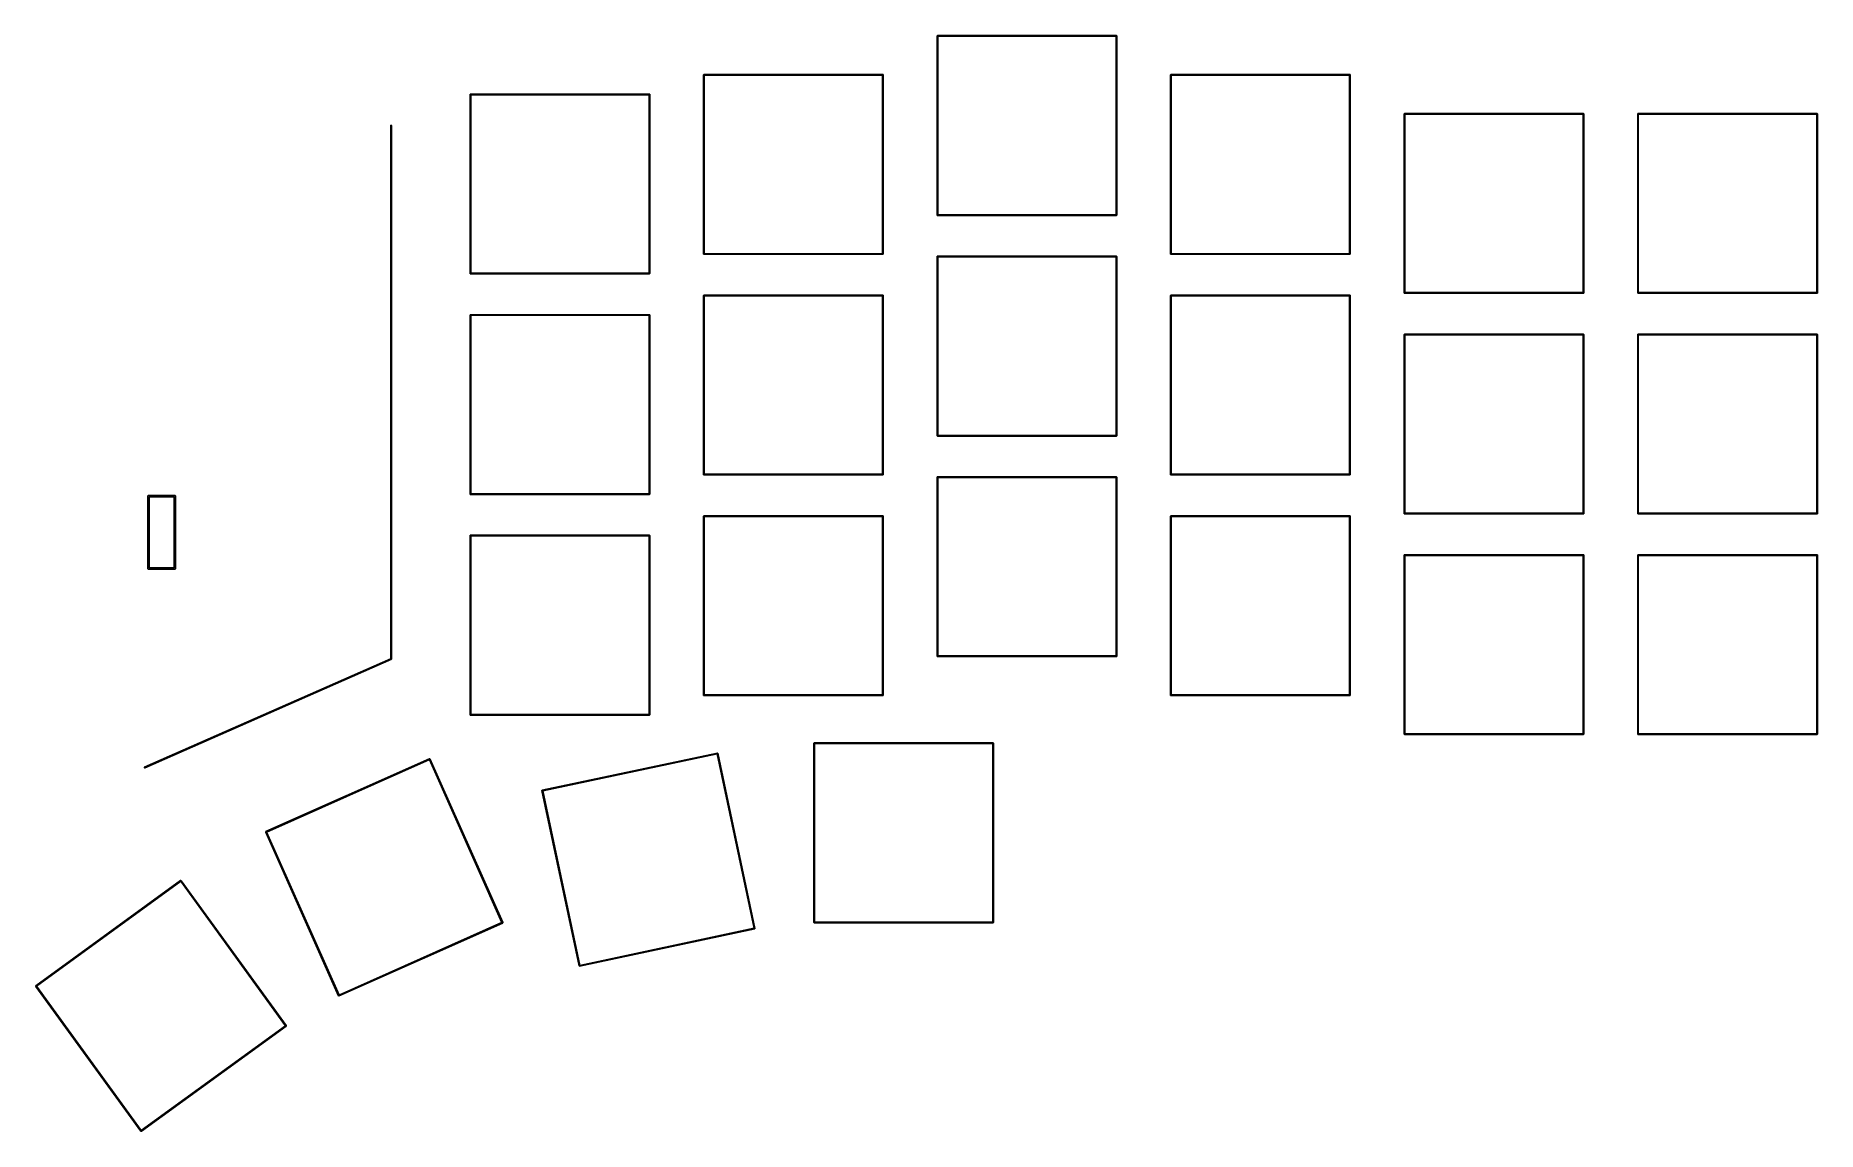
# Model space of a CAD drawing. Extents: x 50 to 187, y -124 to -40.
import ezdxf

# ---------------------------------------------------------------- set-up
doc = ezdxf.new("R2010")
doc.units = 0
doc.layers.add('BLACK', color=7, linetype='CONTINUOUS')

msp = doc.modelspace()

# ---------------------------------------------------------------- linework, layer by layer
at = {"layer": 'BLACK', "linetype": 'CONTINUOUS'}
for p, q in [((119.639428, -40.088326), (119.641331, -40.078759)), ((119.639428, -53.888326), (119.639428, -40.088326)), ((119.641331, -40.078759), (119.654861, -40.065229)), ((119.654861, -40.065229), (119.664428, -40.063326)), ((119.664428, -40.063326), (133.464428, -40.063326)), ((119.689428, -40.113326), (119.689428, -53.863326)), ((133.439428, -40.113326), (119.689428, -40.113326)), ((133.439428, -53.863326), (133.439428, -40.113326)), ((133.464428, -40.063326), (133.473995, -40.065229)), ((133.473995, -40.065229), (133.487525, -40.078759)), ((133.487525, -40.078759), (133.489428, -40.088326)), ((133.489428, -40.088326), (133.489428, -53.888326)), ((101.639428, -43.088326), (101.641331, -43.078759)), ((101.639428, -56.888326), (101.639428, -43.088326)), ((101.641331, -43.078759), (101.654861, -43.065229)), ((101.654861, -43.065229), (101.664428, -43.063326)), ((101.664428, -43.063326), (115.464428, -43.063326)), ((101.689428, -43.113326), (101.689428, -56.863326)), ((115.439428, -43.113326), (101.689428, -43.113326)), ((115.439428, -56.863326), (115.439428, -43.113326)), ((115.464428, -43.063326), (115.473995, -43.065229)), ((115.473995, -43.065229), (115.487525, -43.078759)), ((115.487525, -43.078759), (115.489428, -43.088326)), ((115.489428, -43.088326), (115.489428, -56.888326)), ((137.639428, -43.088326), (137.641331, -43.078759)), ((137.639428, -56.888326), (137.639428, -43.088326)), ((137.641331, -43.078759), (137.654861, -43.065229)), ((137.654861, -43.065229), (137.664428, -43.063326)), ((137.664428, -43.063326), (151.464428, -43.063326)), ((137.689428, -43.113326), (137.689428, -56.863326)), ((151.439428, -43.113326), (137.689428, -43.113326)), ((151.439428, -56.863326), (151.439428, -43.113326)), ((151.464428, -43.063326), (151.473995, -43.065229)), ((151.473995, -43.065229), (151.487525, -43.078759)), ((151.487525, -43.078759), (151.489428, -43.088326)), ((151.489428, -43.088326), (151.489428, -56.888326)), ((83.639428, -44.588326), (83.641331, -44.578759)), ((83.639428, -58.388326), (83.639428, -44.588326)), ((83.641331, -44.578759), (83.654861, -44.565229)), ((83.654861, -44.565229), (83.664428, -44.563326)), ((83.664428, -44.563326), (97.464428, -44.563326)), ((83.689428, -44.613326), (83.689428, -58.363326)), ((97.439428, -44.613326), (83.689428, -44.613326)), ((97.439428, -58.363326), (97.439428, -44.613326)), ((97.464428, -44.563326), (97.473995, -44.565229)), ((97.473995, -44.565229), (97.487525, -44.578759)), ((97.487525, -44.578759), (97.489428, -44.588326)), ((97.489428, -44.588326), (97.489428, -58.388326)), ((155.639428, -46.088326), (155.641331, -46.078759)), ((155.639428, -59.888326), (155.639428, -46.088326)), ((155.641331, -46.078759), (155.654861, -46.065229)), ((155.654861, -46.065229), (155.664428, -46.063326)), ((155.664428, -46.063326), (169.464428, -46.063326)), ((155.689428, -46.113326), (155.689428, -59.863326)), ((169.439428, -46.113326), (155.689428, -46.113326)), ((169.439428, -59.863326), (169.439428, -46.113326)), ((169.464428, -46.063326), (169.473995, -46.065229)), ((169.473995, -46.065229), (169.487525, -46.078759)), ((169.487525, -46.078759), (169.489428, -46.088326)), ((169.489428, -46.088326), (169.489428, -59.888326)), ((173.639428, -46.088326), (173.641331, -46.078759)), ((173.639428, -59.888326), (173.639428, -46.088326)), ((173.641331, -46.078759), (173.654861, -46.065229)), ((173.654861, -46.065229), (173.664428, -46.063326)), ((173.664428, -46.063326), (187.464428, -46.063326)), ((173.689428, -46.113326), (173.689428, -59.863326)), ((187.439428, -46.113326), (173.689428, -46.113326)), ((187.439428, -59.863326), (187.439428, -46.113326)), ((187.464428, -46.063326), (187.473995, -46.065229)), ((187.473995, -46.065229), (187.487525, -46.078759)), ((187.487525, -46.078759), (187.489428, -46.088326)), ((187.489428, -46.088326), (187.489428, -59.888326)), ((77.529428, -46.988332), (77.531329, -46.978765)), ((77.539424, -88.072011), (77.529428, -46.988332)), ((77.531329, -46.978765), (77.544855, -46.965231)), ((77.544855, -46.965231), (77.563989, -46.965227)), ((77.563989, -46.965227), (77.577523, -46.978753)), ((77.577523, -46.978753), (77.579428, -46.98832)), ((77.579428, -46.98832), (77.589428, -88.08832)), ((119.641331, -53.897893), (119.639428, -53.888326)), ((119.654861, -53.911423), (119.641331, -53.897893)), ((119.664428, -53.913326), (119.654861, -53.911423)), ((133.464428, -53.913326), (119.664428, -53.913326)), ((119.689428, -53.863326), (133.439428, -53.863326)), ((133.473995, -53.911423), (133.464428, -53.913326)), ((133.487525, -53.897893), (133.473995, -53.911423)), ((133.489428, -53.888326), (133.487525, -53.897893)), ((101.641331, -56.897893), (101.639428, -56.888326)), ((101.654861, -56.911423), (101.641331, -56.897893)), ((101.664428, -56.913326), (101.654861, -56.911423)), ((115.464428, -56.913326), (101.664428, -56.913326)), ((101.689428, -56.863326), (115.439428, -56.863326)), ((115.473995, -56.911423), (115.464428, -56.913326)), ((115.487525, -56.897893), (115.473995, -56.911423)), ((115.489428, -56.888326), (115.487525, -56.897893)), ((119.639428, -57.088326), (119.641331, -57.078759)), ((119.639428, -70.888326), (119.639428, -57.088326)), ((119.641331, -57.078759), (119.654861, -57.065229)), ((119.654861, -57.065229), (119.664428, -57.063326)), ((119.664428, -57.063326), (133.464428, -57.063326)), ((119.689428, -57.113326), (119.689428, -70.863326)), ((133.439428, -57.113326), (119.689428, -57.113326)), ((133.439428, -70.863326), (133.439428, -57.113326)), ((133.464428, -57.063326), (133.473995, -57.065229)), ((133.473995, -57.065229), (133.487525, -57.078759)), ((133.487525, -57.078759), (133.489428, -57.088326)), ((133.489428, -57.088326), (133.489428, -70.888326)), ((137.641331, -56.897893), (137.639428, -56.888326)), ((137.654861, -56.911423), (137.641331, -56.897893)), ((137.664428, -56.913326), (137.654861, -56.911423)), ((151.464428, -56.913326), (137.664428, -56.913326)), ((137.689428, -56.863326), (151.439428, -56.863326)), ((151.473995, -56.911423), (151.464428, -56.913326)), ((151.487525, -56.897893), (151.473995, -56.911423)), ((151.489428, -56.888326), (151.487525, -56.897893)), ((83.641331, -58.397893), (83.639428, -58.388326)), ((83.654861, -58.411423), (83.641331, -58.397893)), ((83.664428, -58.413326), (83.654861, -58.411423)), ((97.464428, -58.413326), (83.664428, -58.413326)), ((83.689428, -58.363326), (97.439428, -58.363326)), ((97.473995, -58.411423), (97.464428, -58.413326)), ((97.487525, -58.397893), (97.473995, -58.411423)), ((97.489428, -58.388326), (97.487525, -58.397893)), ((101.639428, -60.088326), (101.641331, -60.078759)), ((101.639428, -73.888326), (101.639428, -60.088326)), ((101.641331, -60.078759), (101.654861, -60.065229)), ((101.654861, -60.065229), (101.664428, -60.063326)), ((101.664428, -60.063326), (115.464428, -60.063326)), ((101.689428, -60.113326), (101.689428, -73.863326)), ((115.439428, -60.113326), (101.689428, -60.113326)), ((115.439428, -73.863326), (115.439428, -60.113326)), ((115.464428, -60.063326), (115.473995, -60.065229)), ((115.473995, -60.065229), (115.487525, -60.078759)), ((115.487525, -60.078759), (115.489428, -60.088326)), ((115.489428, -60.088326), (115.489428, -73.888326)), ((137.639428, -60.088326), (137.641331, -60.078759)), ((137.639428, -73.888326), (137.639428, -60.088326)), ((137.641331, -60.078759), (137.654861, -60.065229)), ((137.654861, -60.065229), (137.664428, -60.063326)), ((137.664428, -60.063326), (151.464428, -60.063326)), ((137.689428, -60.113326), (137.689428, -73.863326)), ((151.439428, -60.113326), (137.689428, -60.113326)), ((151.439428, -73.863326), (151.439428, -60.113326)), ((151.464428, -60.063326), (151.473995, -60.065229)), ((151.473995, -60.065229), (151.487525, -60.078759)), ((151.487525, -60.078759), (151.489428, -60.088326)), ((151.489428, -60.088326), (151.489428, -73.888326)), ((155.641331, -59.897893), (155.639428, -59.888326)), ((155.654861, -59.911423), (155.641331, -59.897893)), ((155.664428, -59.913326), (155.654861, -59.911423)), ((169.464428, -59.913326), (155.664428, -59.913326)), ((155.689428, -59.863326), (169.439428, -59.863326)), ((169.473995, -59.911423), (169.464428, -59.913326)), ((169.487525, -59.897893), (169.473995, -59.911423)), ((169.489428, -59.888326), (169.487525, -59.897893)), ((173.641331, -59.897893), (173.639428, -59.888326)), ((173.654861, -59.911423), (173.641331, -59.897893)), ((173.664428, -59.913326), (173.654861, -59.911423)), ((187.464428, -59.913326), (173.664428, -59.913326)), ((173.689428, -59.863326), (187.439428, -59.863326)), ((187.473995, -59.911423), (187.464428, -59.913326)), ((187.487525, -59.897893), (187.473995, -59.911423)), ((187.489428, -59.888326), (187.487525, -59.897893)), ((83.639428, -61.588326), (83.641331, -61.578759)), ((83.639428, -75.388326), (83.639428, -61.588326)), ((83.641331, -61.578759), (83.654861, -61.565229)), ((83.654861, -61.565229), (83.664428, -61.563326)), ((83.664428, -61.563326), (97.464428, -61.563326)), ((83.689428, -61.613326), (83.689428, -75.363326)), ((97.439428, -61.613326), (83.689428, -61.613326)), ((97.439428, -75.363326), (97.439428, -61.613326)), ((97.464428, -61.563326), (97.473995, -61.565229)), ((97.473995, -61.565229), (97.487525, -61.578759)), ((97.487525, -61.578759), (97.489428, -61.588326)), ((97.489428, -61.588326), (97.489428, -75.388326)), ((155.639428, -63.088326), (155.641331, -63.078759)), ((155.639428, -76.888326), (155.639428, -63.088326)), ((155.641331, -63.078759), (155.654861, -63.065229)), ((155.654861, -63.065229), (155.664428, -63.063326)), ((155.664428, -63.063326), (169.464428, -63.063326)), ((155.689428, -63.113326), (155.689428, -76.863326)), ((169.439428, -63.113326), (155.689428, -63.113326)), ((169.439428, -76.863326), (169.439428, -63.113326)), ((169.464428, -63.063326), (169.473995, -63.065229)), ((169.473995, -63.065229), (169.487525, -63.078759)), ((169.487525, -63.078759), (169.489428, -63.088326)), ((169.489428, -63.088326), (169.489428, -76.888326)), ((173.639428, -63.088326), (173.641331, -63.078759)), ((173.639428, -76.888326), (173.639428, -63.088326)), ((173.641331, -63.078759), (173.654861, -63.065229)), ((173.654861, -63.065229), (173.664428, -63.063326)), ((173.664428, -63.063326), (187.464428, -63.063326)), ((173.689428, -63.113326), (173.689428, -76.863326)), ((187.439428, -63.113326), (173.689428, -63.113326)), ((187.439428, -76.863326), (187.439428, -63.113326)), ((187.464428, -63.063326), (187.473995, -63.065229)), ((187.473995, -63.065229), (187.487525, -63.078759)), ((187.487525, -63.078759), (187.489428, -63.088326)), ((187.489428, -63.088326), (187.489428, -76.888326)), ((119.641331, -70.897893), (119.639428, -70.888326)), ((119.654861, -70.911423), (119.641331, -70.897893)), ((119.664428, -70.913326), (119.654861, -70.911423)), ((133.464428, -70.913326), (119.664428, -70.913326)), ((119.689428, -70.863326), (133.439428, -70.863326)), ((133.473995, -70.911423), (133.464428, -70.913326)), ((133.487525, -70.897893), (133.473995, -70.911423)), ((133.489428, -70.888326), (133.487525, -70.897893)), ((101.641331, -73.897893), (101.639428, -73.888326)), ((101.654861, -73.911423), (101.641331, -73.897893)), ((101.664428, -73.913326), (101.654861, -73.911423)), ((115.464428, -73.913326), (101.664428, -73.913326)), ((101.689428, -73.863326), (115.439428, -73.863326)), ((115.473995, -73.911423), (115.464428, -73.913326)), ((115.487525, -73.897893), (115.473995, -73.911423)), ((115.489428, -73.888326), (115.487525, -73.897893)), ((119.639428, -74.088326), (119.641331, -74.078759)), ((119.639428, -87.888326), (119.639428, -74.088326)), ((119.641331, -74.078759), (119.654861, -74.065229)), ((119.654861, -74.065229), (119.664428, -74.063326)), ((119.664428, -74.063326), (133.464428, -74.063326)), ((119.689428, -74.113326), (119.689428, -87.863326)), ((133.439428, -74.113326), (119.689428, -74.113326)), ((133.439428, -87.863326), (133.439428, -74.113326)), ((133.464428, -74.063326), (133.473995, -74.065229)), ((133.473995, -74.065229), (133.487525, -74.078759)), ((133.487525, -74.078759), (133.489428, -74.088326)), ((133.489428, -74.088326), (133.489428, -87.888326)), ((137.641331, -73.897893), (137.639428, -73.888326)), ((137.654861, -73.911423), (137.641331, -73.897893)), ((137.664428, -73.913326), (137.654861, -73.911423)), ((151.464428, -73.913326), (137.664428, -73.913326)), ((137.689428, -73.863326), (151.439428, -73.863326)), ((151.473995, -73.911423), (151.464428, -73.913326)), ((151.487525, -73.897893), (151.473995, -73.911423)), ((151.489428, -73.888326), (151.487525, -73.897893)), ((58.811928, -75.538326), (58.815734, -75.519192)), ((58.815734, -75.519192), (58.842794, -75.492132)), ((58.842794, -75.492132), (58.861928, -75.488326)), ((58.861928, -75.488326), (60.881928, -75.488326)), ((60.881928, -75.488326), (60.901062, -75.492132)), ((60.901062, -75.492132), (60.928122, -75.519192)), ((60.928122, -75.519192), (60.931928, -75.538326)), ((83.641331, -75.397893), (83.639428, -75.388326)), ((83.654861, -75.411423), (83.641331, -75.397893)), ((83.664428, -75.413326), (83.654861, -75.411423)), ((97.464428, -75.413326), (83.664428, -75.413326)), ((83.689428, -75.363326), (97.439428, -75.363326)), ((97.473995, -75.411423), (97.464428, -75.413326)), ((97.487525, -75.397893), (97.473995, -75.411423)), ((97.489428, -75.388326), (97.487525, -75.397893)), ((58.811928, -81.118326), (58.811928, -75.538326)), ((58.911928, -75.588326), (58.911928, -81.068326)), ((60.831928, -75.588326), (58.911928, -75.588326)), ((60.831928, -81.068326), (60.831928, -75.588326)), ((60.931928, -75.538326), (60.931928, -81.118326)), ((155.641331, -76.897893), (155.639428, -76.888326)), ((155.654861, -76.911423), (155.641331, -76.897893)), ((155.689428, -76.863326), (169.439428, -76.863326)), ((169.487525, -76.897893), (169.473995, -76.911423)), ((169.489428, -76.888326), (169.487525, -76.897893)), ((173.641331, -76.897893), (173.639428, -76.888326)), ((173.654861, -76.911423), (173.641331, -76.897893)), ((173.689428, -76.863326), (187.439428, -76.863326)), ((187.487525, -76.897893), (187.473995, -76.911423)), ((187.489428, -76.888326), (187.487525, -76.897893)), ((101.639428, -77.088326), (101.641331, -77.078759)), ((101.639428, -90.888326), (101.639428, -77.088326)), ((101.641331, -77.078759), (101.654861, -77.065229)), ((101.654861, -77.065229), (101.664428, -77.063326)), ((101.664428, -77.063326), (115.464428, -77.063326)), ((101.689428, -77.113326), (101.689428, -90.863326)), ((115.439428, -77.113326), (101.689428, -77.113326)), ((115.439428, -90.863326), (115.439428, -77.113326)), ((115.464428, -77.063326), (115.473995, -77.065229)), ((115.473995, -77.065229), (115.487525, -77.078759)), ((115.487525, -77.078759), (115.489428, -77.088326)), ((115.489428, -77.088326), (115.489428, -90.888326)), ((137.639428, -77.088326), (137.641331, -77.078759)), ((137.639428, -90.888326), (137.639428, -77.088326)), ((137.641331, -77.078759), (137.654861, -77.065229)), ((137.654861, -77.065229), (137.664428, -77.063326)), ((137.664428, -77.063326), (151.464428, -77.063326)), ((137.689428, -77.113326), (137.689428, -90.863326)), ((151.439428, -77.113326), (137.689428, -77.113326)), ((151.439428, -90.863326), (151.439428, -77.113326)), ((151.464428, -77.063326), (151.473995, -77.065229)), ((151.473995, -77.065229), (151.487525, -77.078759)), ((151.487525, -77.078759), (151.489428, -77.088326)), ((151.489428, -77.088326), (151.489428, -90.888326)), ((155.664428, -76.913326), (155.654861, -76.911423)), ((169.464428, -76.913326), (155.664428, -76.913326)), ((169.473995, -76.911423), (169.464428, -76.913326)), ((173.664428, -76.913326), (173.654861, -76.911423)), ((187.464428, -76.913326), (173.664428, -76.913326)), ((187.473995, -76.911423), (187.464428, -76.913326)), ((83.639428, -78.588326), (83.641331, -78.578759)), ((83.639428, -92.388326), (83.639428, -78.588326)), ((83.641331, -78.578759), (83.654861, -78.565229)), ((83.654861, -78.565229), (83.664428, -78.563326)), ((83.664428, -78.563326), (97.464428, -78.563326)), ((83.689428, -78.613326), (83.689428, -92.363326)), ((97.439428, -78.613326), (83.689428, -78.613326)), ((97.439428, -92.363326), (97.439428, -78.613326)), ((97.464428, -78.563326), (97.473995, -78.565229)), ((97.473995, -78.565229), (97.487525, -78.578759)), ((97.487525, -78.578759), (97.489428, -78.588326)), ((97.489428, -78.588326), (97.489428, -92.388326)), ((155.639428, -80.088326), (155.641331, -80.078759)), ((155.639428, -93.888326), (155.639428, -80.088326)), ((155.641331, -80.078759), (155.654861, -80.065229)), ((155.654861, -80.065229), (155.664428, -80.063326)), ((155.664428, -80.063326), (169.464428, -80.063326)), ((155.689428, -80.113326), (155.689428, -93.863326)), ((169.439428, -80.113326), (155.689428, -80.113326)), ((169.439428, -93.863326), (169.439428, -80.113326)), ((169.464428, -80.063326), (169.473995, -80.065229)), ((169.473995, -80.065229), (169.487525, -80.078759)), ((169.487525, -80.078759), (169.489428, -80.088326)), ((169.489428, -80.088326), (169.489428, -93.888326)), ((173.639428, -80.088326), (173.641331, -80.078759)), ((173.639428, -93.888326), (173.639428, -80.088326)), ((173.641331, -80.078759), (173.654861, -80.065229)), ((173.654861, -80.065229), (173.664428, -80.063326)), ((173.664428, -80.063326), (187.464428, -80.063326)), ((173.689428, -80.113326), (173.689428, -93.863326)), ((187.439428, -80.113326), (173.689428, -80.113326)), ((187.439428, -93.863326), (187.439428, -80.113326)), ((187.464428, -80.063326), (187.473995, -80.065229)), ((187.473995, -80.065229), (187.487525, -80.078759)), ((187.487525, -80.078759), (187.489428, -80.088326)), ((187.489428, -80.088326), (187.489428, -93.888326)), ((58.815734, -81.13746), (58.811928, -81.118326)), ((58.842794, -81.16452), (58.815734, -81.13746)), ((58.861928, -81.168326), (58.842794, -81.16452)), ((60.881928, -81.168326), (58.861928, -81.168326)), ((58.911928, -81.068326), (60.831928, -81.068326)), ((60.901062, -81.16452), (60.881928, -81.168326)), ((60.928122, -81.13746), (60.901062, -81.16452)), ((60.931928, -81.118326), (60.928122, -81.13746)), ((119.641331, -87.897893), (119.639428, -87.888326)), ((119.689428, -87.863326), (133.439428, -87.863326)), ((133.489428, -87.888326), (133.487525, -87.897893)), ((58.544364, -96.425441), (77.539424, -88.072011)), ((77.574492, -88.111211), (58.564492, -96.471211)), ((77.582484, -88.105618), (77.574492, -88.111211)), ((77.584194, -88.10122), (77.582484, -88.105618)), ((77.587527, -88.097887), (77.584194, -88.10122)), ((77.589428, -88.08832), (77.587527, -88.097887)), ((119.654861, -87.911423), (119.641331, -87.897893)), ((119.664428, -87.913326), (119.654861, -87.911423)), ((133.464428, -87.913326), (119.664428, -87.913326)), ((133.473995, -87.911423), (133.464428, -87.913326)), ((133.487525, -87.897893), (133.473995, -87.911423)), ((101.641331, -90.897893), (101.639428, -90.888326)), ((101.654861, -90.911423), (101.641331, -90.897893)), ((101.664428, -90.913326), (101.654861, -90.911423)), ((115.464428, -90.913326), (101.664428, -90.913326)), ((101.689428, -90.863326), (115.439428, -90.863326)), ((115.473995, -90.911423), (115.464428, -90.913326)), ((115.487525, -90.897893), (115.473995, -90.911423)), ((115.489428, -90.888326), (115.487525, -90.897893)), ((137.641331, -90.897893), (137.639428, -90.888326)), ((137.654861, -90.911423), (137.641331, -90.897893)), ((137.664428, -90.913326), (137.654861, -90.911423)), ((151.464428, -90.913326), (137.664428, -90.913326)), ((137.689428, -90.863326), (151.439428, -90.863326)), ((151.473995, -90.911423), (151.464428, -90.913326)), ((151.487525, -90.897893), (151.473995, -90.911423)), ((151.489428, -90.888326), (151.487525, -90.897893)), ((83.641331, -92.397893), (83.639428, -92.388326)), ((83.654861, -92.411423), (83.641331, -92.397893)), ((83.664428, -92.413326), (83.654861, -92.411423)), ((97.464428, -92.413326), (83.664428, -92.413326)), ((83.689428, -92.363326), (97.439428, -92.363326)), ((97.473995, -92.411423), (97.464428, -92.413326)), ((97.487525, -92.397893), (97.473995, -92.411423)), ((97.489428, -92.388326), (97.487525, -92.397893)), ((110.139428, -94.588326), (110.141331, -94.578759)), ((110.139428, -108.388326), (110.139428, -94.588326)), ((110.141331, -94.578759), (110.154861, -94.565229)), ((110.154861, -94.565229), (110.164428, -94.563326)), ((110.164428, -94.563326), (123.964428, -94.563326)), ((110.189428, -94.613326), (110.189428, -108.363326)), ((123.939428, -94.613326), (110.189428, -94.613326)), ((123.939428, -108.363326), (123.939428, -94.613326)), ((123.964428, -94.563326), (123.973995, -94.565229)), ((123.973995, -94.565229), (123.987525, -94.578759)), ((123.987525, -94.578759), (123.989428, -94.588326)), ((123.989428, -94.588326), (123.989428, -108.388326)), ((155.641331, -93.897893), (155.639428, -93.888326)), ((155.654861, -93.911423), (155.641331, -93.897893)), ((155.664428, -93.913326), (155.654861, -93.911423)), ((169.464428, -93.913326), (155.664428, -93.913326)), ((155.689428, -93.863326), (169.439428, -93.863326)), ((169.473995, -93.911423), (169.464428, -93.913326)), ((169.487525, -93.897893), (169.473995, -93.911423)), ((169.489428, -93.888326), (169.487525, -93.897893)), ((173.641331, -93.897893), (173.639428, -93.888326)), ((173.654861, -93.911423), (173.641331, -93.897893)), ((173.664428, -93.913326), (173.654861, -93.911423)), ((187.464428, -93.913326), (173.664428, -93.913326)), ((173.689428, -93.863326), (187.439428, -93.863326)), ((187.473995, -93.911423), (187.464428, -93.913326)), ((187.487525, -93.897893), (187.473995, -93.911423)), ((187.489428, -93.888326), (187.487525, -93.897893)), ((67.904314, -101.398506), (80.51124, -95.785542)), ((80.508738, -95.841387), (67.947489, -101.434015)), ((86.101366, -108.402637), (80.508738, -95.841387)), ((80.51124, -95.785542), (80.520754, -95.783389)), ((80.520754, -95.783389), (80.538618, -95.790246)), ((80.538618, -95.790246), (80.544248, -95.798212)), ((80.544248, -95.798212), (86.157212, -108.405138)), ((89.205421, -98.209244), (102.703858, -95.340063)), ((102.689799, -95.394168), (89.24027, -98.252954)), ((105.548585, -108.843697), (102.689799, -95.394168)), ((102.703858, -95.340063), (102.713612, -95.339936)), ((102.713612, -95.339936), (102.729659, -95.350357)), ((102.729659, -95.350357), (102.73351, -95.359319)), ((102.73351, -95.359319), (105.602691, -108.857756)), ((58.529434, -96.448866), (58.536372, -96.431034)), ((58.537136, -96.466382), (58.529434, -96.448866)), ((58.536372, -96.431034), (58.544364, -96.425441)), ((58.554968, -96.47332), (58.537136, -96.466382)), ((58.564492, -96.471211), (58.554968, -96.47332)), ((89.186038, -98.229142), (89.196459, -98.213095)), ((89.186165, -98.238896), (89.186038, -98.229142)), ((92.055346, -111.737333), (89.186165, -98.238896)), ((89.196459, -98.213095), (89.205421, -98.209244)), ((89.24027, -98.252954), (92.099056, -111.702483)), ((67.889491, -101.422), (67.896348, -101.404136)), ((67.891643, -101.431513), (67.889491, -101.422)), ((73.504608, -114.03844), (67.891643, -101.431513)), ((67.896348, -101.404136), (67.904314, -101.398506)), ((67.947489, -101.434015), (73.540116, -113.995264)), ((50.166882, -113.282676), (61.331318, -105.171238)), ((61.340481, -105.226383), (50.216496, -113.308431)), ((61.331318, -105.171238), (61.340176, -105.167155)), ((61.340176, -105.167155), (61.359075, -105.170148)), ((69.422528, -116.350368), (61.340481, -105.226383)), ((61.359075, -105.170148), (61.366237, -105.176769)), ((61.366237, -105.176769), (69.477675, -116.341205)), ((86.144542, -108.438146), (73.537615, -114.051111)), ((73.540116, -113.995264), (86.101366, -108.402637)), ((86.152508, -108.432516), (86.144542, -108.438146)), ((86.159365, -108.414653), (86.152508, -108.432516)), ((86.157212, -108.405138), (86.159365, -108.414652)), ((86.159365, -108.414652), (86.159365, -108.414653)), ((110.141331, -108.397893), (110.139428, -108.388326)), ((110.154861, -108.411423), (110.141331, -108.397893)), ((110.164428, -108.413326), (110.154861, -108.411423)), ((123.964428, -108.413326), (110.164428, -108.413326)), ((110.189428, -108.363326), (123.939428, -108.363326)), ((123.973995, -108.411423), (123.964428, -108.413326)), ((123.987525, -108.397893), (123.973995, -108.411423)), ((123.989428, -108.388326), (123.987525, -108.397893)), ((105.583435, -108.887408), (92.084998, -111.756589)), ((92.099056, -111.702483), (105.548585, -108.843697)), ((105.592397, -108.883557), (105.583435, -108.887408)), ((105.602818, -108.86751), (105.592397, -108.883557)), ((105.602691, -108.857756), (105.602818, -108.86751)), ((92.059197, -111.746295), (92.055346, -111.737333)), ((92.075244, -111.756716), (92.059197, -111.746295)), ((92.084998, -111.756589), (92.075244, -111.756716)), ((50.157268, -113.308737), (50.160261, -113.289838)), ((50.161352, -113.317596), (50.157268, -113.308737)), ((50.160261, -113.289838), (50.166882, -113.282676)), ((58.272789, -124.482031), (50.161352, -113.317596)), ((50.216496, -113.308431), (58.298544, -124.432415)), ((73.510238, -114.046406), (73.504608, -114.03844)), ((73.528101, -114.053263), (73.510238, -114.046406)), ((73.528102, -114.053263), (73.528101, -114.053262)), ((73.528101, -114.053262), (73.528101, -114.053263)), ((73.537615, -114.051111), (73.528102, -114.053263)), ((58.298544, -124.432415), (69.422528, -116.350368)), ((69.472144, -116.376124), (58.307709, -124.487561)), ((69.478762, -116.368964), (69.472144, -116.376124)), ((69.477675, -116.341205), (69.481758, -116.350063)), ((69.478765, -116.368962), (69.478762, -116.368964)), ((69.481758, -116.350063), (69.478765, -116.368962)), ((58.279948, -124.488649), (58.272789, -124.482031)), ((58.279951, -124.488652), (58.279948, -124.488649)), ((58.29885, -124.491645), (58.279951, -124.488652)), ((58.307709, -124.487561), (58.29885, -124.491645))]:
    msp.add_line(p, q, dxfattribs=at)

doc.saveas('drawing.dxf')
